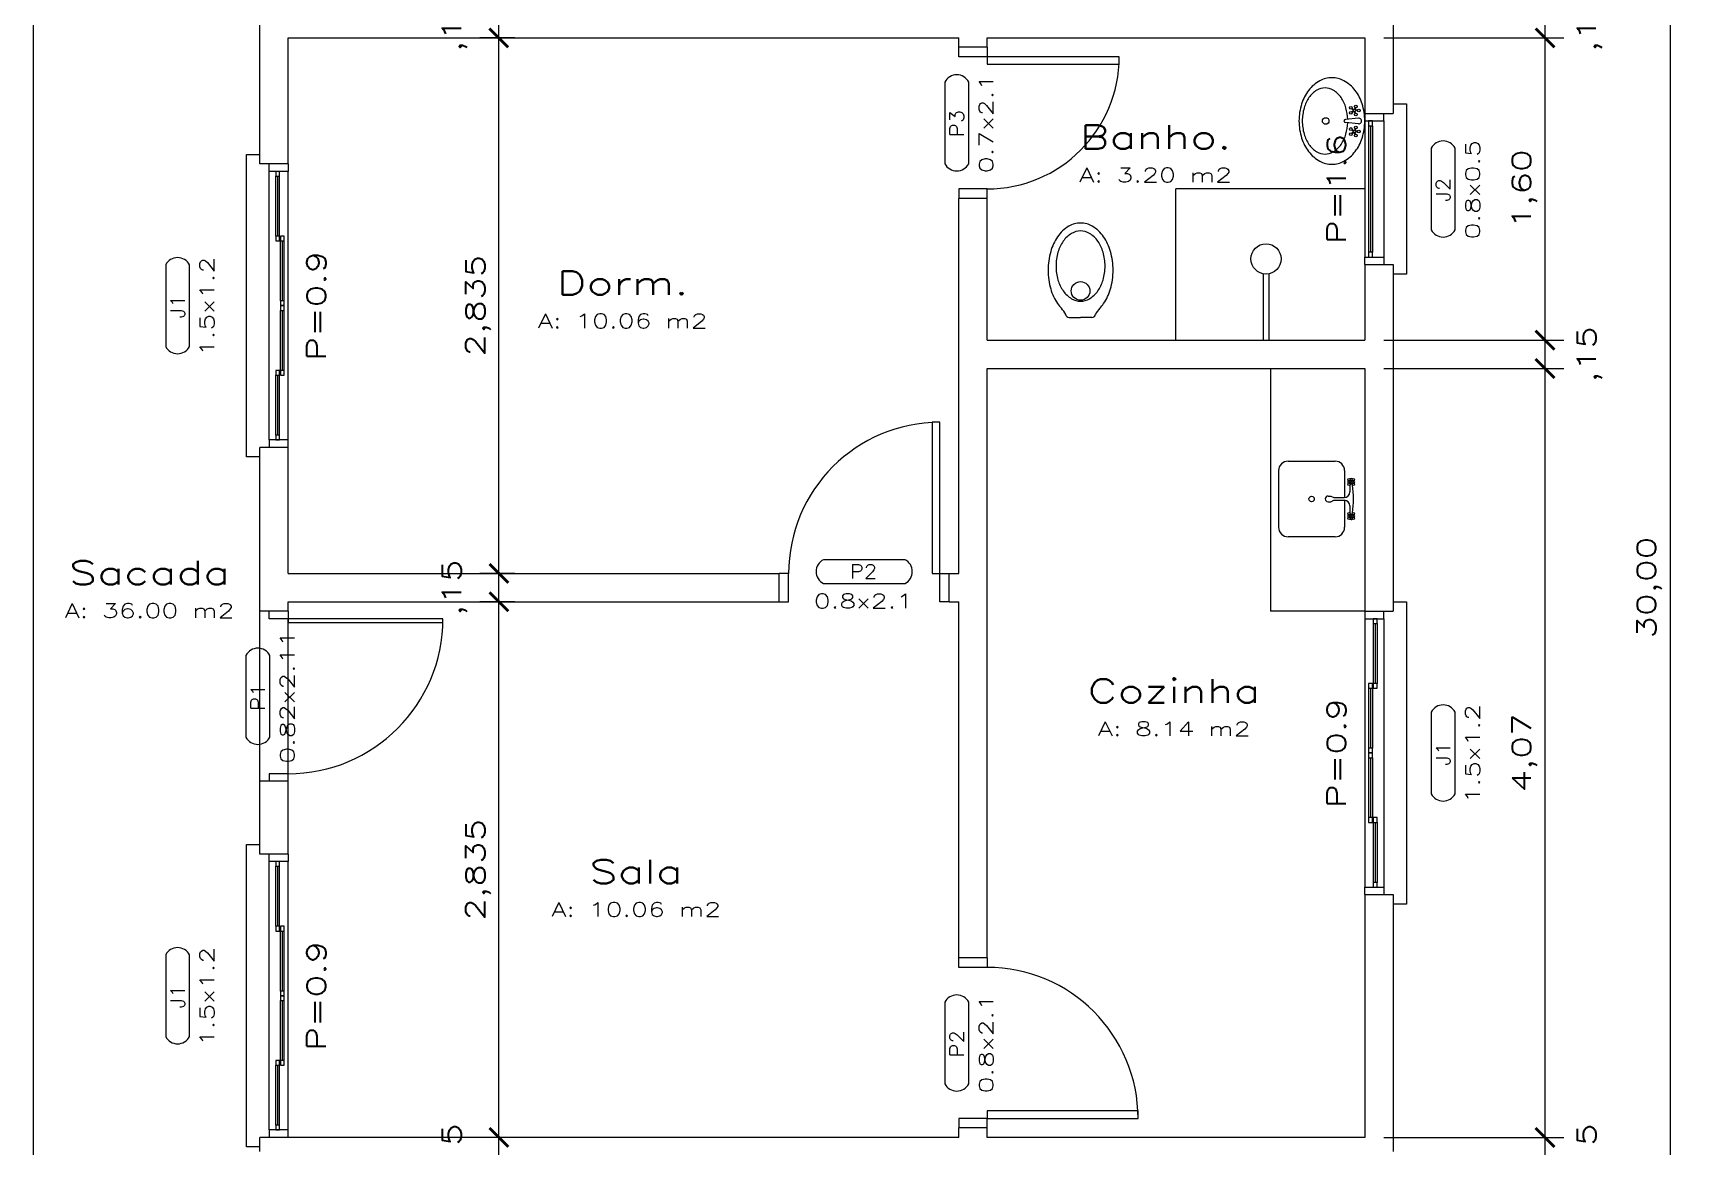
# Model space of a CAD drawing. Extents: x 241 to 398, y 106 to 179.
# Drawn here: x 258.36 to 267.13, y 157.18 to 163.07 of the extents above; entities that cross this region are included whole.
import ezdxf
from ezdxf.enums import TextEntityAlignment as Align

# ---------------------------------------------------------------- set-up
doc = ezdxf.new("R2010")
doc.units = 0
doc.layers.get('0').update_dxf_attribs({"linetype": 'CONTINUOUS'})
doc.layers.get('DEFPOINTS').update_dxf_attribs({"linetype": 'CONTINUOUS'})
for name, color, linetype in [('APARELHOS', 8, 'CONTINUOUS'), ('COTAS', 7, 'CONTINUOUS'), ('ESPECARQ', 7, 'CONTINUOUS'), ('ESQUADRIA', 3, 'CONTINUOUS'), ('LINVISTA', 8, 'CONTINUOUS'), ('MOBIL_I', 8, 'CONTINUOUS'), ('PAREDE', 5, 'CONTINUOUS'), ('UNIDADE', 4, 'CONTINUOUS'), ('VIDRO', 1, 'CONTINUOUS')]:
    doc.layers.add(name, color=color, linetype=linetype)
doc.styles.add('REGUA100', font='romans.shx', dxfattribs={"width": 1.4})
doc.styles.add('REGUA60', font='romans.shx', dxfattribs={"width": 1.4})
doc.styles.add('REGUA80', font='romans.shx', dxfattribs={"width": 1.4})
doc.styles.get("Standard").update_dxf_attribs({"font": 'ISOCP'})
doc.dimstyles.new('ISO-25', dxfattribs={"dimtxt": 2.5, "dimasz": 2.5, "dimexe": 1.25, "dimexo": 0.625, "dimtad": 1, "dimdec": 4, "dimdsep": 46, "dimlunit": 6, "dimtxsty": 'Standard', "dimcen": 2.5, "dimadec": 0, "dimazin": 0, "dimtfac": 1, "dimtdec": 4, "dimtmove": 0, "dimatfit": 3, "dimfxl": 0, "dimtolj": 1, "dimtzin": 0, "dimarcsym": 0})

# ---------------------------------------------------------------- blocks, each defined once
blk = doc.blocks.new('INDUNI1')
at = {"color": 0, "style": 'REGUA100', "width": 1.4, "flags": 8}
for tag, p in [('NOME1', (0, 0)), ('NOME2', (0, -4.29))]:
    blk.add_attdef(tag, text='', height=2.5, dxfattribs=at).set_placement(p, align=Align.CENTER)
at = {"layer": 'ESPECARQ', "style": 'REGUA60', "width": 1.4}
blk.add_attdef('AREA', text='', height=1.5, dxfattribs=at).set_placement((0, -7.81), align=Align.CENTER)
at = {"layer": 'ESPECARQ', "style": 'REGUA60', "width": 1.4, "flags": 8}
for tag, p in [('PISO', (0, -10.31)), ('REVPAR', (0, -12.81)), ('PEDIR', (0, -15.31))]:
    blk.add_attdef(tag, text='', height=1.5, dxfattribs=at).set_placement(p, align=Align.CENTER)
blk = doc.blocks.new('INDESQ2')
at = {"color": 0, "linetype": 'ByBlock'}
for p, q in [((4.32, 2.96), (-4.32, 2.96)), ((-4.32, 0.44), (4.32, 0.44))]:
    blk.add_line(p, q, dxfattribs=at)
at = {"color": 0}
for centre, start, end in [((-3.67, 1.7), 117.3654, 242.6346), ((3.67, 1.7), 297.3654, 62.6346)]:
    blk.add_arc(centre, 1.42, start, end, dxfattribs=at)
at = {"style": 'REGUA60', "width": 1.4, "flags": 9}
blk.add_attdef('LOCAL', text='', height=1.5, dxfattribs=at).set_placement((-0.08, -4.35), align=Align.CENTER)
at = {"layer": 'ESPECARQ', "color": 0, "style": 'REGUA60'}
for tag, width, p in [('COD', 1.1, (-0.08, 0.95)), ('DIM', 1.4, (-0.08, -2.17))]:
    blk.add_attdef(tag, text='', height=1.5, dxfattribs=dict(at, width=width)).set_placement(p, align=Align.CENTER)
blk = doc.blocks.new('CUBACOZ')
at = {"layer": 'APARELHOS'}
for p, q in [((-0.1045, 0.2035), (-0.0987, 0.2093)), ((-0.0987, 0.2093), (-0.1044, 0.215)), ((-0.0916, 0.2164), (-0.0978, 0.2225)), ((-0.0973, 0.1965), (-0.0916, 0.2022)), ((-0.0916, 0.2164), (-0.0858, 0.2221)), ((-0.0916, 0.2022), (-0.0857, 0.1963)), ((-0.0845, 0.2093), (-0.0788, 0.215)), ((-0.0845, 0.2093), (-0.0786, 0.2034)), ((-0.0749, 0.2018), (-0.0395, 0.2018)), ((0.0355, 0.2018), (0.0715, 0.2018)), ((0.0755, 0.2034), (0.0813, 0.2092)), ((0.0813, 0.2092), (0.0756, 0.2149)), ((0.0884, 0.2162), (0.0822, 0.2224)), ((0.0827, 0.1964), (0.0884, 0.2021)), ((0.0884, 0.2162), (0.0942, 0.222)), ((0.0884, 0.2021), (0.0943, 0.1962)), ((0.0955, 0.2092), (0.1011, 0.2149)), ((0.0955, 0.2092), (0.1014, 0.2033)), ((-0.2015, -0.1253), (-0.2015, 0.1241)), ((-0.1515, 0.1741), (-0.0096, 0.1741)), ((-0.017, 0.1015), (-0.0095, 0.1165)), ((-0.017, 0.0865), (-0.017, 0.1015)), ((-0.0095, 0.1165), (-0.0095, 0.1718)), ((0.0055, 0.1741), (0.1485, 0.1741)), ((0.0055, 0.1165), (0.0055, 0.1718)), ((0.013, 0.1015), (0.0055, 0.1165)), ((0.013, 0.0865), (0.013, 0.1015)), ((0.1985, 0.1241), (0.1985, -0.1253)), ((-0.1515, -0.1753), (0.1485, -0.1753))]:
    blk.add_line(p, q, dxfattribs=at)
for centre, radius in [((-0.1038, 0.2212), 0.0062), ((-0.1034, 0.1974), 0.0062), ((-0.0916, 0.2092), 0.00508), ((-0.0797, 0.2211), 0.0062), ((-0.0796, 0.1972), 0.0062), ((0.0761, 0.2211), 0.0062), ((0.0765, 0.1973), 0.0062), ((0.0884, 0.2091), 0.00508), ((0.1003, 0.221), 0.0062), ((0.1004, 0.1971), 0.0062), ((-0.0015, -0.0003), 0.0143)]:
    blk.add_circle(centre, radius, dxfattribs=at)
for centre, radius, start, end in [((-0.0869, 0.2096), 0.0229, 161.72558, 199.74671), ((-0.0921, 0.2124), 0.0153, 59.57179, 120.42821), ((-0.0916, 0.2065), 0.0156, 241.28233, 298.71767), ((-0.0018, -0.4129), 0.6339, 83.34453, 96.65547), ((-0.0395, 0.1718), 0.03, 0, 90), ((0.0355, 0.1718), 0.03, 90, 180), ((0.0879, 0.2123), 0.0153, 59.57179, 120.42821), ((0.0884, 0.2064), 0.0156, 241.28233, 298.71767), ((0.0878, 0.2091), 0.0188, 335.24621, 23.31831), ((-0.1515, 0.1241), 0.05, 90, 180), ((0.1485, 0.1241), 0.05, 0, 90), ((-0.002, 0.0865), 0.015, 180, 0), ((-0.1515, -0.1253), 0.05, 180, 270), ((0.1485, -0.1253), 0.05, 270, 0)]:
    blk.add_arc(centre, radius, start, end, dxfattribs=at)
blk = doc.blocks.new('LAVAT')
for p, q in [((-10.1, -2.8), (-8.9, -3.2)), ((-10, -2.4), (-8.7, -2.8)), ((-9.4, -4.9), (-8.6, -3.8)), ((-9.1, -5.2), (-8.3, -4.1)), ((-8.2, -1), (-8.2, -2.4)), ((-7.8, -1), (-7.8, -2.4)), ((-6.8, -5.2), (-7.6, -4.1)), ((-6.5, -4.9), (-7.3, -3.8)), ((-5.9, -2.4), (-7.2, -2.8)), ((-5.8, -2.8), (-7.1, -3.2)), ((-2.1, -0.2), (-1.2, -10.1)), ((2.1, -0.2), (1.2, -10.1)), ((5.8, -2.8), (7.1, -3.2)), ((5.9, -2.4), (7.2, -2.8)), ((6.5, -4.9), (7.3, -3.8)), ((6.8, -5.2), (7.6, -4.1)), ((7.8, -1), (7.8, -2.4)), ((8.2, -1), (8.2, -2.4)), ((9.1, -5.2), (8.3, -4.1)), ((9.4, -4.9), (8.6, -3.8)), ((10, -2.4), (8.7, -2.8)), ((10.1, -2.8), (8.9, -3.2))]:
    blk.add_line(p, q)
blk.add_lwpolyline([(0, 4.6, 0.076419), (-12.9, 2.6, 0.086454), (-23.1, -2.7, 0.105866), (-30.4, -11.2, 0.125365), (-32.7, -20.3, 0.125365), (-30.4, -29.5, 0.105866), (-23.1, -37.9, 0.086454), (-12.9, -43.2, 0.076419), (0, -45.2, 0.076419), (12.9, -43.2, 0.086454), (23.1, -37.9, 0.105866), (30.4, -29.5, 0.125365), (32.7, -20.3, 0.125365), (30.4, -11.2, 0.105866), (23.1, -2.7, 0.086454), (12.9, 2.6, 0.076419)], format="xyb", close=True)
for points in [[(-25, -25.5, 0.136248), (-23.3, -31.7, 0.106961), (-17.7, -37.7, 0.081463), (-9.9, -41.3, 0.069558), (0, -42.7, 0.069558), (9.9, -41.3, 0.081463), (17.7, -37.7, 0.106961), (23.3, -31.7, 0.136248), (25, -25.5, 0.136248), (23.3, -19.3, 0.106961), (17.7, -13.3, 0.081463), (9.9, -9.7, 0.060346), (1.3, -8.3, 0.069558)], [(-1.3, -8.3, 0.060346), (-9.9, -9.7, 0.081463), (-17.7, -13.3, 0.106961), (-23.3, -19.3, 0.136248), (-25, -25.5, 0.136248)]]:
    blk.add_lwpolyline(points, format="xyb")
for centre, radius in [((-8, 0), 1.05), ((8, 0), 1.05), ((-11, -2.2), 1.05), ((-9.9, -5.9), 1.05), ((-8, -3.2), 0.904), ((-6.1, -5.9), 1.05), ((-4.9, -2.2), 1.05), ((4.9, -2.2), 1.05), ((6.1, -5.9), 1.05), ((8, -3.2), 0.904), ((9.9, -5.9), 1.05), ((11, -2.2), 1.05), ((0, -25), 2.5)]:
    blk.add_circle(centre, radius)
for centre, radius, start, end in [((0, 0), 2.11, 354.4166, 185.8913), ((0, -10), 1.16, 185.4287, 354.7356)]:
    blk.add_arc(centre, radius, start, end)
blk = doc.blocks.new('VASO')
for p in [(-5.96, 0), (5.96, 0)]:
    blk.add_line(p, (0, 0))
for points in [[(0, 50, 0.136248), (-6.22, 48.27, 0.106961), (-12.17, 42.68, 0.081463), (-15.82, 34.92, 0.069558), (-17.21, 25, 0.069558), (-15.82, 15.08, 0.081463), (-12.17, 7.32, 0.040842), (-10.18, 4.88, 0.136248)], [(10.26, 4.96, 0.039379), (12.17, 7.32, 0.081463), (15.82, 15.08, 0.069558), (17.21, 25, 0.069558), (15.82, 34.92, 0.081463), (12.17, 42.68, 0.106961), (6.22, 48.27, 0.136248), (0, 50, 0.136248)]]:
    blk.add_lwpolyline(points, format="xyb")
blk.add_lwpolyline([(-0.01, 45.77, 0.134521), (-4.72, 44.48, 0.106852), (-9.2, 40.33, 0.08225), (-11.96, 34.56, 0.070585), (-13, 27.19, 0.070585), (-11.96, 19.82, 0.08225), (-9.2, 14.05, 0.106852), (-4.72, 9.9, 0.134521), (-0.01, 8.61, 0.134521), (4.69, 9.9, 0.106852), (9.17, 14.05, 0.08225), (11.93, 19.82, 0.070585), (12.97, 27.19, 0.070585), (11.93, 34.56, 0.08225), (9.17, 40.33, 0.106852), (4.69, 44.48, 0.134521)], format="xyb", close=True)
blk.add_circle((-0.01, 14.04), 4.93)
for centre, radius, start, end in [((-21.76, -5.8), 15.76, 27.89368, 42.68741), ((-5.96, 2), 2, 186.21105, 270), ((5.96, 2), 2, 270, 353.78895), ((21.76, -5.8), 15.76, 137.31259, 152.10632)]:
    blk.add_arc(centre, radius, start, end)
blk = doc.blocks.new('VASOSANIT2')
at = {"layer": 'APARELHOS', "ltscale": 10, "xscale": 0.01, "yscale": 0.01, "zscale": 0.01}
blk.add_blockref('VASO', (-0.0298, 0), dxfattribs=at)
blk = doc.blocks.new('CHUVA')
at = {"layer": 'APARELHOS'}
for p, q in [((-0.03, -0.35), (-0.03, 0)), ((0, -0.35), (0, 0))]:
    blk.add_line(p, q, dxfattribs=at)
blk.add_circle((-0.015, -0.43), 0.08, dxfattribs=at)
blk = doc.blocks.new('_ARCHTICK')
at = {"color": 0, "linetype": 'ByBlock', "const_width": 0.15}
blk.add_lwpolyline([(-0.5, -0.5), (0.5, 0.5)], dxfattribs=at)
blk = doc.blocks.new('*D126')
at = {"color": 1, "linetype": 'ByBlock', "transparency": 16777216}
for p, q in [((254.4529, 175.2378), (254.4529, 145.0378)), ((253.0871, 175.1378), (254.5529, 175.1378)), ((253.0871, 145.1378), (254.5529, 145.1378))]:
    blk.add_line(p, q, dxfattribs=at)
at = {"layer": 'DEFPOINTS', "color": 0, "linetype": 'ByBlock', "transparency": 16777216}
for p in [(252.9871, 175.1378, -3.35), (252.9871, 145.1378, -3.35), (254.4529, 145.1378)]:
    blk.add_point(p, dxfattribs=at)
at = {"color": 1, "linetype": 'ByBlock', "transparency": 16777216, "xscale": 0.1, "yscale": 0.1, "zscale": 0.1}
for p, rotation in [((254.4529, 175.1378), 90), ((254.4529, 145.1378), 270)]:
    blk.add_blockref('_ARCHTICK', p, dxfattribs=dict(at, rotation=rotation))
at = {"color": 7, "linetype": 'ByBlock', "transparency": 16777216, "insert": (254.3434, 160.1378), "char_height": 0.1, "attachment_point": 5, "rotation": 90, "style": 'REGUA60'}
blk.add_mtext('\\A1;30,00', dxfattribs=at)
blk = doc.blocks.new('*D137')
at = {"color": 1, "linetype": 'ByBlock', "transparency": 16777216}
for p, q in [((248.2526, 160.1128), (248.2526, 163.1478)), ((248.3371, 163.0478), (248.1526, 163.0478)), ((248.3371, 160.2128), (248.1526, 160.2128))]:
    blk.add_line(p, q, dxfattribs=at)
at = {"layer": 'DEFPOINTS', "color": 0, "linetype": 'ByBlock', "transparency": 16777216}
for p in [(248.2526, 163.0478), (248.4371, 163.0478, -3.35), (248.4371, 160.2128, -3.35)]:
    blk.add_point(p, dxfattribs=at)
at = {"color": 1, "linetype": 'ByBlock', "transparency": 16777216, "xscale": 0.1, "yscale": 0.1, "zscale": 0.1}
for p, rotation in [((248.2526, 163.0478), 90), ((248.2526, 160.2128), 270)]:
    blk.add_blockref('_ARCHTICK', p, dxfattribs=dict(at, rotation=rotation))
at = {"color": 7, "linetype": 'ByBlock', "transparency": 16777216, "insert": (248.1431, 161.6303), "char_height": 0.1, "attachment_point": 5, "rotation": 90, "style": 'REGUA60'}
blk.add_mtext('\\A1;2,835', dxfattribs=at)
blk = doc.blocks.new('*D135')
at = {"color": 1, "linetype": 'ByBlock', "transparency": 16777216}
for p, q in [((248.2526, 157.1278), (248.2526, 160.1628)), ((248.3371, 160.0628), (248.1526, 160.0628)), ((248.3371, 157.2278), (248.1526, 157.2278))]:
    blk.add_line(p, q, dxfattribs=at)
at = {"layer": 'DEFPOINTS', "color": 0, "linetype": 'ByBlock', "transparency": 16777216}
for p in [(248.2526, 160.0628), (248.4371, 160.0628, -3.35), (248.4371, 157.2278, -3.35)]:
    blk.add_point(p, dxfattribs=at)
at = {"color": 1, "linetype": 'ByBlock', "transparency": 16777216, "xscale": 0.1, "yscale": 0.1, "zscale": 0.1}
for p, rotation in [((248.2526, 160.0628), 90), ((248.2526, 157.2278), 270)]:
    blk.add_blockref('_ARCHTICK', p, dxfattribs=dict(at, rotation=rotation))
at = {"color": 7, "linetype": 'ByBlock', "transparency": 16777216, "insert": (248.1431, 158.6453), "char_height": 0.1, "attachment_point": 5, "rotation": 90, "style": 'REGUA60'}
blk.add_mtext('\\A1;2,835', dxfattribs=at)
blk = doc.blocks.new('*D138')
at = {"color": 1, "linetype": 'ByBlock', "transparency": 16777216}
for p, q in [((248.3371, 163.1978), (248.1526, 163.1978)), ((248.2526, 162.9478), (248.2526, 163.1978))]:
    blk.add_line(p, q, dxfattribs=at)
at = {"layer": 'DEFPOINTS', "color": 0, "linetype": 'ByBlock', "transparency": 16777216}
for p in [(248.2526, 163.1978), (248.4371, 163.1978, -3.35), (248.4371, 163.0478, -3.35)]:
    blk.add_point(p, dxfattribs=at)
at = {"color": 1, "linetype": 'ByBlock', "transparency": 16777216, "xscale": 0.1, "yscale": 0.1, "zscale": 0.1}
for p, rotation in [((248.2526, 163.1978), 90), ((248.2526, 163.0478), 270)]:
    blk.add_blockref('_ARCHTICK', p, dxfattribs=dict(at, rotation=rotation))
at = {"color": 7, "linetype": 'ByBlock', "transparency": 16777216, "insert": (248.0181, 163.1228), "char_height": 0.1, "attachment_point": 5, "rotation": 90, "style": 'REGUA60'}
blk.add_mtext('\\A1;,15', dxfattribs=at)
blk = doc.blocks.new('*D136')
at = {"color": 1, "linetype": 'ByBlock', "transparency": 16777216}
for p, q in [((248.3371, 160.2128), (248.1526, 160.2128)), ((248.2526, 159.9628), (248.2526, 160.2128))]:
    blk.add_line(p, q, dxfattribs=at)
at = {"layer": 'DEFPOINTS', "color": 0, "linetype": 'ByBlock', "transparency": 16777216}
for p in [(248.2526, 160.2128), (248.4371, 160.2128, -3.35), (248.4371, 160.0628, -3.35)]:
    blk.add_point(p, dxfattribs=at)
at = {"color": 1, "linetype": 'ByBlock', "transparency": 16777216, "xscale": 0.1, "yscale": 0.1, "zscale": 0.1}
for p, rotation in [((248.2526, 160.2128), 90), ((248.2526, 160.0628), 270)]:
    blk.add_blockref('_ARCHTICK', p, dxfattribs=dict(at, rotation=rotation))
at = {"color": 7, "linetype": 'ByBlock', "transparency": 16777216, "insert": (248.0181, 160.1378), "char_height": 0.1, "attachment_point": 5, "rotation": 90, "style": 'REGUA60'}
blk.add_mtext('\\A1;,15', dxfattribs=at)
blk = doc.blocks.new('*D134')
at = {"color": 1, "linetype": 'ByBlock', "transparency": 16777216}
for p, q in [((248.3371, 157.2278), (248.1526, 157.2278)), ((248.2526, 156.9778), (248.2526, 157.2278))]:
    blk.add_line(p, q, dxfattribs=at)
at = {"layer": 'DEFPOINTS', "color": 0, "linetype": 'ByBlock', "transparency": 16777216}
for p in [(248.2526, 157.2278), (248.4371, 157.2278, -3.35), (248.4371, 157.0778, -3.35)]:
    blk.add_point(p, dxfattribs=at)
at = {"color": 1, "linetype": 'ByBlock', "transparency": 16777216, "xscale": 0.1, "yscale": 0.1, "zscale": 0.1}
for p, rotation in [((248.2526, 157.2278), 90), ((248.2526, 157.0778), 270)]:
    blk.add_blockref('_ARCHTICK', p, dxfattribs=dict(at, rotation=rotation))
at = {"color": 7, "linetype": 'ByBlock', "transparency": 16777216, "insert": (248.0181, 157.1528), "char_height": 0.1, "attachment_point": 5, "rotation": 90, "style": 'REGUA60'}
blk.add_mtext('\\A1;,15', dxfattribs=at)
blk = doc.blocks.new('*D117')
at = {"color": 1, "linetype": 'ByBlock', "transparency": 16777216}
for p, q in [((252.9371, 163.1978), (253.8915, 163.1978)), ((253.7915, 162.9478), (253.7915, 163.1978))]:
    blk.add_line(p, q, dxfattribs=at)
at = {"layer": 'DEFPOINTS', "color": 0, "linetype": 'ByBlock', "transparency": 16777216}
for p in [(252.8371, 163.1978, -3.35), (253.7915, 163.1978), (252.8371, 163.0478, -3.35)]:
    blk.add_point(p, dxfattribs=at)
at = {"color": 1, "linetype": 'ByBlock', "transparency": 16777216, "xscale": 0.1, "yscale": 0.1, "zscale": 0.1}
for p, rotation in [((253.7915, 163.1978), 90), ((253.7915, 163.0478), 270)]:
    blk.add_blockref('_ARCHTICK', p, dxfattribs=dict(at, rotation=rotation))
at = {"color": 7, "linetype": 'ByBlock', "transparency": 16777216, "insert": (254.026, 163.1228), "char_height": 0.1, "attachment_point": 5, "rotation": 90, "style": 'REGUA60'}
blk.add_mtext('\\A1;,15', dxfattribs=at)
blk = doc.blocks.new('*D116')
at = {"color": 1, "linetype": 'ByBlock', "transparency": 16777216}
for p, q in [((253.7915, 161.3478), (253.7915, 163.1478)), ((252.9371, 163.0478), (253.8915, 163.0478))]:
    blk.add_line(p, q, dxfattribs=at)
at = {"layer": 'DEFPOINTS', "color": 0, "linetype": 'ByBlock', "transparency": 16777216}
for p in [(252.8371, 163.0478, -3.35), (253.7915, 163.0478), (252.8371, 161.4478, -3.35)]:
    blk.add_point(p, dxfattribs=at)
at = {"color": 1, "linetype": 'ByBlock', "transparency": 16777216, "xscale": 0.1, "yscale": 0.1, "zscale": 0.1}
for p, rotation in [((253.7915, 163.0478), 90), ((253.7915, 161.4478), 270)]:
    blk.add_blockref('_ARCHTICK', p, dxfattribs=dict(at, rotation=rotation))
at = {"color": 7, "linetype": 'ByBlock', "transparency": 16777216, "insert": (253.682, 162.2478), "char_height": 0.1, "attachment_point": 5, "rotation": 90, "style": 'REGUA60'}
blk.add_mtext('\\A1;1,60', dxfattribs=at)
blk = doc.blocks.new('*D115')
at = {"color": 1, "linetype": 'ByBlock', "transparency": 16777216}
for p, q in [((252.9371, 161.4478), (253.8915, 161.4478)), ((253.7915, 161.1978), (253.7915, 161.4478))]:
    blk.add_line(p, q, dxfattribs=at)
at = {"layer": 'DEFPOINTS', "color": 0, "linetype": 'ByBlock', "transparency": 16777216}
for p in [(252.8371, 161.4478, -3.35), (253.7915, 161.4478), (252.8371, 161.2978, -3.35)]:
    blk.add_point(p, dxfattribs=at)
at = {"color": 1, "linetype": 'ByBlock', "transparency": 16777216, "xscale": 0.1, "yscale": 0.1, "zscale": 0.1}
for p, rotation in [((253.7915, 161.4478), 90), ((253.7915, 161.2978), 270)]:
    blk.add_blockref('_ARCHTICK', p, dxfattribs=dict(at, rotation=rotation))
at = {"color": 7, "linetype": 'ByBlock', "transparency": 16777216, "insert": (254.026, 161.3728), "char_height": 0.1, "attachment_point": 5, "rotation": 90, "style": 'REGUA60'}
blk.add_mtext('\\A1;,15', dxfattribs=at)
blk = doc.blocks.new('*D114')
at = {"color": 1, "linetype": 'ByBlock', "transparency": 16777216}
for p, q in [((253.7915, 157.1278), (253.7915, 161.3978)), ((252.9371, 161.2978), (253.8915, 161.2978))]:
    blk.add_line(p, q, dxfattribs=at)
at = {"layer": 'DEFPOINTS', "color": 0, "linetype": 'ByBlock', "transparency": 16777216}
for p in [(252.8371, 161.2978, -3.35), (253.7915, 161.2978), (252.8371, 157.2278, -3.35)]:
    blk.add_point(p, dxfattribs=at)
at = {"color": 1, "linetype": 'ByBlock', "transparency": 16777216, "xscale": 0.1, "yscale": 0.1, "zscale": 0.1}
for p, rotation in [((253.7915, 161.2978), 90), ((253.7915, 157.2278), 270)]:
    blk.add_blockref('_ARCHTICK', p, dxfattribs=dict(at, rotation=rotation))
at = {"color": 7, "linetype": 'ByBlock', "transparency": 16777216, "insert": (253.682, 159.2628), "char_height": 0.1, "attachment_point": 5, "rotation": 90, "style": 'REGUA60'}
blk.add_mtext('\\A1;4,07', dxfattribs=at)
blk = doc.blocks.new('*D113')
at = {"color": 1, "linetype": 'ByBlock', "transparency": 16777216}
for p, q in [((252.9371, 157.2278), (253.8915, 157.2278)), ((253.7915, 156.9778), (253.7915, 157.2278))]:
    blk.add_line(p, q, dxfattribs=at)
at = {"layer": 'DEFPOINTS', "color": 0, "linetype": 'ByBlock', "transparency": 16777216}
for p in [(252.8371, 157.2278, -3.35), (253.7915, 157.2278), (252.8371, 157.0778, -3.35)]:
    blk.add_point(p, dxfattribs=at)
at = {"color": 1, "linetype": 'ByBlock', "transparency": 16777216, "xscale": 0.1, "yscale": 0.1, "zscale": 0.1}
for p, rotation in [((253.7915, 157.2278), 90), ((253.7915, 157.0778), 270)]:
    blk.add_blockref('_ARCHTICK', p, dxfattribs=dict(at, rotation=rotation))
at = {"color": 7, "linetype": 'ByBlock', "transparency": 16777216, "insert": (254.026, 157.1528), "char_height": 0.1, "attachment_point": 5, "rotation": 90, "style": 'REGUA60'}
blk.add_mtext('\\A1;,15', dxfattribs=at)

msp = doc.modelspace()

# ---------------------------------------------------------------- linework, layer by layer
at = {"layer": 'APARELHOS'}
for p, q in [((264.4129, 161.4478, -3.35), (264.4129, 162.2478, -3.35)), ((265.4129, 162.2478, -3.35), (264.4129, 162.2478, -3.35)), ((264.9129, 161.2978, -3.35), (264.9129, 160.0128, -3.35)), ((265.4129, 160.0128, -3.35), (264.9129, 160.0128, -3.35))]:
    msp.add_line(p, q, dxfattribs=at)
at = {"layer": 'ESQUADRIA', "color": 1}
for p, q in [((265.4129, 162.6078, -3.35), (265.4129, 161.8878, -3.35)), ((265.5129, 162.6078, -3.35), (265.5129, 161.8878, -3.35)), ((265.4329, 162.5828, -3.35), (265.4329, 161.9128, -3.35)), ((265.4529, 162.5828, -3.35), (265.4529, 161.9128, -3.35)), ((259.6129, 160.9203, -3.35), (259.6129, 162.3403, -3.35)), ((259.6479, 161.9978, -3.35), (259.6479, 162.3153, -3.35)), ((259.6679, 161.9978, -3.35), (259.6679, 162.3153, -3.35)), ((259.7129, 160.9203, -3.35), (259.7129, 162.3403, -3.35)), ((259.6729, 161.6553, -3.35), (259.6729, 161.9728, -3.35)), ((259.6929, 161.6553, -3.35), (259.6929, 161.9728, -3.35)), ((259.6729, 161.2878, -3.35), (259.6729, 161.6053, -3.35)), ((259.6929, 161.2878, -3.35), (259.6929, 161.6053, -3.35)), ((259.6479, 160.9453, -3.35), (259.6479, 161.2628, -3.35)), ((259.6679, 160.9453, -3.35), (259.6679, 161.2628, -3.35)), ((259.7129, 159.1528, -3.35), (259.7129, 159.9728, -3.35)), ((265.4129, 159.9728, -3.35), (265.4129, 158.5528, -3.35)), ((265.4579, 159.9478, -3.35), (265.4579, 159.6303, -3.35)), ((265.4779, 159.9478, -3.35), (265.4779, 159.6303, -3.35)), ((265.5129, 159.9728, -3.35), (265.5129, 158.5528, -3.35)), ((265.4329, 159.6053, -3.35), (265.4329, 159.2878, -3.35)), ((265.4529, 159.6053, -3.35), (265.4529, 159.2878, -3.35)), ((265.4329, 159.2378, -3.35), (265.4329, 158.9203, -3.35)), ((265.4529, 159.2378, -3.35), (265.4529, 158.9203, -3.35)), ((265.4579, 158.8953, -3.35), (265.4579, 158.5778, -3.35)), ((265.4779, 158.8953, -3.35), (265.4779, 158.5778, -3.35)), ((259.6129, 157.2678, -3.35), (259.6129, 158.6878, -3.35)), ((259.6479, 158.3453, -3.35), (259.6479, 158.6628, -3.35)), ((259.6679, 158.3453, -3.35), (259.6679, 158.6628, -3.35)), ((259.7129, 157.2678, -3.35), (259.7129, 158.6878, -3.35)), ((259.6729, 158.0028, -3.35), (259.6729, 158.3203, -3.35)), ((259.6929, 158.0028, -3.35), (259.6929, 158.3203, -3.35)), ((259.6729, 157.6353, -3.35), (259.6729, 157.9528, -3.35)), ((259.6929, 157.6353, -3.35), (259.6929, 157.9528, -3.35)), ((259.6479, 157.2928, -3.35), (259.6479, 157.6103, -3.35)), ((259.6679, 157.2928, -3.35), (259.6679, 157.6103, -3.35))]:
    msp.add_line(p, q, dxfattribs=at)
at = {"layer": 'ESQUADRIA', "elevation": -3.35}
for points in [[(263.4129, 162.9978), (263.4129, 162.9478), (263.2629, 162.9478), (263.2629, 162.9978)], [(265.5629, 162.6978), (265.6329, 162.6978), (265.6329, 161.7978), (265.5629, 161.7978)], [(265.4129, 162.6478), (265.4129, 162.6078), (265.5129, 162.6078), (265.5129, 162.6478)], [(259.5629, 160.8303), (259.4929, 160.8303), (259.4929, 162.4303), (259.5629, 162.4303)], [(259.7129, 162.3803), (259.7129, 162.3403), (259.6129, 162.3403), (259.6129, 162.3803)], [(263.4129, 162.1978), (263.4129, 162.2478), (263.2629, 162.2478), (263.2629, 162.1978)], [(265.4129, 161.8478), (265.4129, 161.8878), (265.5129, 161.8878), (265.5129, 161.8478)], [(259.7129, 160.8803), (259.7129, 160.9203), (259.6129, 160.9203), (259.6129, 160.8803)], [(262.3129, 160.0628), (262.3629, 160.0628), (262.3629, 160.2128), (262.3129, 160.2128)], [(263.2129, 160.0628), (263.1629, 160.0628), (263.1629, 160.2128), (263.2129, 160.2128)], [(259.5629, 159.1128), (259.5629, 159.1128), (259.5629, 160.0128), (259.5629, 160.0128)], [(259.7129, 160.0128), (259.7129, 159.9728), (259.6129, 159.9728), (259.6129, 160.0128)], [(265.4129, 160.0128), (265.4129, 159.9728), (265.5129, 159.9728), (265.5129, 160.0128)], [(265.5629, 160.0628), (265.6329, 160.0628), (265.6329, 158.4628), (265.5629, 158.4628)], [(259.7129, 159.1128), (259.7129, 159.1528), (259.6129, 159.1528), (259.6129, 159.1128)], [(259.5629, 157.1778), (259.4929, 157.1778), (259.4929, 158.7778), (259.5629, 158.7778)], [(259.7129, 158.7278), (259.7129, 158.6878), (259.6129, 158.6878), (259.6129, 158.7278)], [(265.4129, 158.5128), (265.4129, 158.5528), (265.5129, 158.5528), (265.5129, 158.5128)], [(263.4129, 158.1778), (263.4129, 158.1278), (263.2629, 158.1278), (263.2629, 158.1778)], [(259.7129, 157.2278), (259.7129, 157.2678), (259.6129, 157.2678), (259.6129, 157.2278)], [(263.4129, 157.2778), (263.4129, 157.3278), (263.2629, 157.3278), (263.2629, 157.2778)]]:
    msp.add_lwpolyline(points, dxfattribs=at)
for points in [[(264.1129, 162.9478), (263.4129, 162.9478), (263.4129, 162.9078), (264.1129, 162.9078)], [(265.4329, 162.6078), (265.4329, 162.5828), (265.4529, 162.5828), (265.4529, 162.6078)], [(259.6479, 162.3403), (259.6479, 162.3153), (259.6679, 162.3153), (259.6679, 162.3403)], [(259.6679, 161.9728), (259.6679, 161.9978), (259.6479, 161.9978), (259.6479, 161.9728)], [(259.6729, 161.9978), (259.6729, 161.9728), (259.6929, 161.9728), (259.6929, 161.9978)], [(265.4529, 161.8878), (265.4529, 161.9128), (265.4329, 161.9128), (265.4329, 161.8878)], [(259.6929, 161.6303), (259.6929, 161.6553), (259.6729, 161.6553), (259.6729, 161.6303)], [(259.6729, 161.6303), (259.6729, 161.6053), (259.6929, 161.6053), (259.6929, 161.6303)], [(259.6479, 161.2878), (259.6479, 161.2628), (259.6679, 161.2628), (259.6679, 161.2878)], [(259.6929, 161.2628), (259.6929, 161.2878), (259.6729, 161.2878), (259.6729, 161.2628)], [(259.6679, 160.9203), (259.6679, 160.9453), (259.6479, 160.9453), (259.6479, 160.9203)], [(263.1229, 161.0128), (263.1229, 160.2128), (263.1629, 160.2128), (263.1629, 161.0128)], [(260.5329, 159.9728), (259.7129, 159.9728), (259.7129, 159.9528), (260.5329, 159.9528)], [(265.4579, 159.9728), (265.4579, 159.9478), (265.4779, 159.9478), (265.4779, 159.9728)], [(265.4329, 159.6303), (265.4329, 159.6053), (265.4529, 159.6053), (265.4529, 159.6303)], [(265.4779, 159.6053), (265.4779, 159.6303), (265.4579, 159.6303), (265.4579, 159.6053)], [(265.4529, 159.2628), (265.4529, 159.2878), (265.4329, 159.2878), (265.4329, 159.2628)], [(265.4329, 159.2628), (265.4329, 159.2378), (265.4529, 159.2378), (265.4529, 159.2628)], [(265.4529, 158.8953), (265.4529, 158.9203), (265.4329, 158.9203), (265.4329, 158.8953)], [(265.4579, 158.9203), (265.4579, 158.8953), (265.4779, 158.8953), (265.4779, 158.9203)], [(259.6479, 158.6878), (259.6479, 158.6628), (259.6679, 158.6628), (259.6679, 158.6878)], [(265.4779, 158.5528), (265.4779, 158.5778), (265.4579, 158.5778), (265.4579, 158.5528)], [(259.6679, 158.3203), (259.6679, 158.3453), (259.6479, 158.3453), (259.6479, 158.3203)], [(259.6729, 158.3453), (259.6729, 158.3203), (259.6929, 158.3203), (259.6929, 158.3453)], [(259.6929, 157.9778), (259.6929, 158.0028), (259.6729, 158.0028), (259.6729, 157.9778)], [(259.6729, 157.9778), (259.6729, 157.9528), (259.6929, 157.9528), (259.6929, 157.9778)], [(259.6479, 157.6353), (259.6479, 157.6103), (259.6679, 157.6103), (259.6679, 157.6353)], [(259.6929, 157.6103), (259.6929, 157.6353), (259.6729, 157.6353), (259.6729, 157.6103)], [(263.4129, 157.3278), (264.2129, 157.3278), (264.2129, 157.3678), (263.4129, 157.3678)], [(259.6679, 157.2678), (259.6679, 157.2928), (259.6479, 157.2928), (259.6479, 157.2678)]]:
    msp.add_lwpolyline(points, close=True, dxfattribs=at)
at = {"layer": 'LINVISTA'}
msp.add_line((258.3629, 175.1378, -3.35), (258.3629, 145.1378, -3.35), dxfattribs=at)
at = {"layer": 'MOBIL_I'}
for centre, radius, start, end in [((263.4129, 162.9478, -3.35), 0.7, 270, 0), ((263.1629, 160.2128, -3.35), 0.8, 90, 180), ((259.7129, 159.9728, -3.35), 0.82, 270, 0), ((263.4129, 157.3278, -3.35), 0.8, 0, 90)]:
    msp.add_arc(centre, radius, start, end, dxfattribs=at)
at = {"layer": 'PAREDE'}
for p, q in [((259.5629, 162.3803, -3.35), (259.5629, 163.1228, -3.35)), ((259.7129, 162.3803, -3.35), (259.7129, 163.0478, -3.35)), ((259.7129, 163.0478, -3.35), (263.2629, 163.0478, -3.35)), ((263.2629, 162.9978, -3.35), (263.2629, 163.0478, -3.35)), ((263.4129, 162.9978, -3.35), (263.4129, 163.0478, -3.35)), ((263.4129, 163.0478, -3.35), (265.4129, 163.0478, -3.35)), ((265.4129, 163.0478, -3.35), (265.4129, 162.6478, -3.35)), ((265.5629, 163.1228, -3.35), (265.5629, 162.6478, -3.35)), ((263.4129, 162.9978, -3.35), (263.2629, 162.9978, -3.35)), ((265.4129, 162.6478, -3.35), (265.5629, 162.6478, -3.35)), ((259.7129, 162.3803, -3.35), (259.5629, 162.3803, -3.35)), ((263.4129, 162.1978, -3.35), (263.2629, 162.1978, -3.35)), ((263.2629, 161.3728, -3.35), (263.2629, 162.1978, -3.35)), ((263.4129, 161.4478, -3.35), (263.4129, 162.1978, -3.35)), ((265.4129, 161.8478, -3.35), (265.4129, 161.4478, -3.35)), ((265.4129, 161.8478, -3.35), (265.5629, 161.8478, -3.35)), ((265.5629, 161.8478, -3.35), (265.5629, 161.3728, -3.35)), ((263.4129, 161.4478, -3.35), (265.4129, 161.4478, -3.35)), ((263.2629, 160.2128, -3.35), (263.2629, 161.3728, -3.35)), ((263.4129, 160.1378, -3.35), (263.4129, 161.2978, -3.35)), ((263.4129, 161.2978, -3.35), (265.4129, 161.2978, -3.35)), ((265.4129, 161.2978, -3.35), (265.4129, 160.0128, -3.35)), ((265.5629, 161.3728, -3.35), (265.5629, 160.0128, -3.35)), ((259.7129, 160.8803, -3.35), (259.5629, 160.8803, -3.35)), ((259.5629, 160.1378, -3.35), (259.5629, 160.8803, -3.35)), ((259.7129, 160.2128, -3.35), (259.7129, 160.8803, -3.35)), ((259.7129, 160.2128, -3.35), (262.3129, 160.2128, -3.35)), ((262.3129, 160.0628, -3.35), (262.3129, 160.2128, -3.35)), ((263.2129, 160.2128, -3.35), (263.2629, 160.2128, -3.35)), ((263.2129, 160.0628, -3.35), (263.2129, 160.2128, -3.35)), ((259.5629, 160.0128, -3.35), (259.5629, 160.1378, -3.35)), ((263.4129, 158.1778, -3.35), (263.4129, 160.1378, -3.35)), ((259.7129, 160.0128, -3.35), (259.5629, 160.0128, -3.35)), ((259.7129, 160.0628, -3.35), (262.3129, 160.0628, -3.35)), ((259.7129, 160.0128, -3.35), (259.7129, 160.0628, -3.35)), ((263.2129, 160.0628, -3.35), (263.2629, 160.0628, -3.35)), ((263.2629, 158.1778, -3.35), (263.2629, 160.0628, -3.35)), ((265.4129, 160.0128, -3.35), (265.5629, 160.0128, -3.35)), ((259.7129, 159.1128, -3.35), (259.5629, 159.1128, -3.35)), ((259.5629, 158.7278, -3.35), (259.5629, 159.1128, -3.35)), ((259.7129, 158.7278, -3.35), (259.7129, 159.1128, -3.35)), ((259.7129, 158.7278, -3.35), (259.5629, 158.7278, -3.35)), ((265.4129, 158.5128, -3.35), (265.4129, 157.2278, -3.35)), ((265.4129, 158.5128, -3.35), (265.5629, 158.5128, -3.35)), ((265.5629, 158.5128, -3.35), (265.5629, 157.1528, -3.35)), ((263.4129, 158.1778, -3.35), (263.2629, 158.1778, -3.35)), ((263.4129, 157.2778, -3.35), (263.2629, 157.2778, -3.35)), ((263.2629, 157.2278, -3.35), (263.2629, 157.2778, -3.35)), ((263.4129, 157.2278, -3.35), (263.4129, 157.2778, -3.35)), ((259.7129, 157.2278, -3.35), (259.5629, 157.2278, -3.35)), ((259.5629, 157.1528, -3.35), (259.5629, 157.2278, -3.35)), ((259.7129, 157.2278, -3.35), (259.7129, 157.2278, -3.35)), ((263.2629, 157.2278, -3.35), (259.7129, 157.2278, -3.35)), ((265.4129, 157.2278, -3.35), (263.4129, 157.2278, -3.35))]:
    msp.add_line(p, q, dxfattribs=at)
at = {"layer": 'VIDRO'}
for p, q in [((265.4429, 162.5828, -3.35), (265.4429, 161.9128, -3.35)), ((259.6579, 161.9978, -3.35), (259.6579, 162.3153, -3.35)), ((259.6829, 161.6553, -3.35), (259.6829, 161.9728, -3.35)), ((259.6829, 161.2878, -3.35), (259.6829, 161.6053, -3.35)), ((259.6579, 160.9453, -3.35), (259.6579, 161.2628, -3.35)), ((265.4679, 159.9478, -3.35), (265.4679, 159.6303, -3.35)), ((265.4429, 159.6053, -3.35), (265.4429, 159.2878, -3.35)), ((265.4429, 159.2378, -3.35), (265.4429, 158.9203, -3.35)), ((265.4679, 158.8953, -3.35), (265.4679, 158.5778, -3.35)), ((259.6579, 158.3453, -3.35), (259.6579, 158.6628, -3.35)), ((259.6829, 158.0028, -3.35), (259.6829, 158.3203, -3.35)), ((259.6829, 157.6353, -3.35), (259.6829, 157.9528, -3.35)), ((259.6579, 157.2928, -3.35), (259.6579, 157.6103, -3.35))]:
    msp.add_line(p, q, dxfattribs=at)

# ---------------------------------------------------------------- block references
at = {"layer": 'APARELHOS', "xscale": 0.006999999999999999, "yscale": 0.006999999999999999, "zscale": 0.006999999999999999, "rotation": 270}
msp.add_blockref('LAVAT', (265.3809, 162.6078, -3.35), dxfattribs=at)
at = {"layer": 'APARELHOS'}
msp.add_blockref('VASOSANIT2', (263.9381, 161.5678, -3.35), dxfattribs=at)
for name, p, rotation in [('CHUVA', (264.8751, 161.4478, -3.35), 180), ('CUBACOZ', (265.1318, 160.6055), 270)]:
    msp.add_blockref(name, p, dxfattribs=dict(at, rotation=rotation))
at = {"layer": 'ESPECARQ', "xscale": 0.05, "yscale": 0.05, "zscale": 0.05, "rotation": 90}
for p, values in [((263.3379, 162.5978, -3.35), {'COD': 'P3', 'DIM': '0.7x2.1'}), ((265.9129, 162.2478, -3.35), {'COD': 'J2', 'DIM': '0.8x0.5'}), ((259.2129, 161.6303, -3.35), {'COD': 'J1', 'DIM': '1.5x1.2'}), ((259.6379, 159.5628, -3.35), {'COD': 'P1', 'DIM': '0.82x2.11'}), ((265.9129, 159.2628, -3.35), {'COD': 'J1', 'DIM': '1.5x1.2'}), ((259.2129, 157.9778, -3.35), {'COD': 'J1', 'DIM': '1.5x1.2'}), ((263.3379, 157.7278, -3.35), {'COD': 'P2', 'DIM': '0.8x2.1'})]:
    msp.add_blockref('INDESQ2', p, dxfattribs=at).add_auto_attribs(values)
at = {"layer": 'ESPECARQ', "xscale": 0.05, "yscale": 0.05, "zscale": 0.05}
msp.add_blockref('INDESQ2', (262.7629, 160.1378, -3.35), dxfattribs=at).add_auto_attribs({'COD': 'P2', 'DIM': '0.8x2.1'})
at = {"layer": 'UNIDADE', "xscale": 0.05, "yscale": 0.05, "zscale": 0.05}
for p, values in [((264.3053, 162.6745, -3.35), {'NOME2': 'Banho.', 'AREA': 'A: 3.20 m2'}), ((261.4843, 161.9025, -3.35), {'NOME2': 'Dorm.', 'AREA': 'A: 10.06 m2'}), ((258.9792, 160.3689, -3.35), {'NOME2': 'Sacada', 'AREA': 'A: 36.00 m2'}), ((264.4037, 159.7433, -3.35), {'NOME2': 'Cozinha', 'AREA': 'A: 8.14 m2'}), ((261.5555, 158.7871, -3.35), {'NOME2': 'Sala', 'AREA': 'A: 10.06 m2'})]:
    msp.add_blockref('INDUNI1', p, dxfattribs=at).add_auto_attribs(values)

# ---------------------------------------------------------------- texts
at = {"layer": 'ESPECARQ', "style": 'REGUA80', "width": 1.4}
for s, p in [('P=1.6', (265.2629, 162.2478, -3.35)), ('P=0.9', (259.8629, 161.6303, -3.35)), ('P=0.9', (265.2629, 159.2628, -3.35)), ('P=0.9', (259.8629, 157.9778, -3.35))]:
    msp.add_text(s, height=0.1, rotation=90, dxfattribs=at).set_placement(p, align=Align.MIDDLE)

# ---------------------------------------------------------------- dimensions: what is measured, and where the dimension line sits
at = {"layer": 'COTAS'}
for base, p1, p2, override, picture, middle in [((267.0287, 145.1378), (265.5629, 175.1378, -3.35), (265.5629, 145.1378, -3.35), {"dimtxt": 0.1, "dimasz": 0.1, "dimexe": 0.1, "dimexo": 0.1, "dimgap": 0.05, "dimdec": 2, "dimzin": 4, "dimtxsty": 'REGUA60', "dimblk1": 'ARCHTICK', "dimblk2": 'ARCHTICK', "dimsah": 1, "dimcen": 0.1, "dimdle": 0.1, "dimclrd": 1, "dimclre": 1, "dimclrt": 7, "dimtofl": 0, "dimtmove": 2}, '*D126', (266.9192, 160.1378)), ((260.8285, 163.1978), (261.0129, 163.0478, -3.35), (261.0129, 163.1978, -3.35), {"dimtxt": 0.1, "dimasz": 0.1, "dimexe": 0.1, "dimexo": 0.1, "dimgap": 0.05, "dimdec": 2, "dimzin": 4, "dimtxsty": 'REGUA60', "dimblk1": 'ARCHTICK', "dimblk2": 'ARCHTICK', "dimsah": 1, "dimcen": 0.1, "dimdle": 0.1, "dimse1": 1, "dimclrd": 1, "dimclre": 1, "dimclrt": 7, "dimtofl": 0, "dimtmove": 2}, '*D138', (260.594, 163.1228)), ((266.3674, 163.1978), (265.4129, 163.0478, -3.35), (265.4129, 163.1978, -3.35), {"dimtxt": 0.1, "dimasz": 0.1, "dimexe": 0.1, "dimexo": 0.1, "dimgap": 0.05, "dimdec": 2, "dimzin": 4, "dimtxsty": 'REGUA60', "dimblk1": 'ARCHTICK', "dimblk2": 'ARCHTICK', "dimsah": 1, "dimcen": 0.1, "dimdle": 0.1, "dimse1": 1, "dimclrd": 1, "dimclre": 1, "dimclrt": 7, "dimtofl": 0, "dimtmove": 2}, '*D117', (266.6019, 163.1228)), ((260.8285, 163.0478), (261.0129, 160.2128, -3.35), (261.0129, 163.0478, -3.35), {"dimtxt": 0.1, "dimasz": 0.1, "dimexe": 0.1, "dimexo": 0.1, "dimgap": 0.05, "dimdec": 3, "dimzin": 4, "dimtxsty": 'REGUA60', "dimblk1": 'ARCHTICK', "dimblk2": 'ARCHTICK', "dimsah": 1, "dimcen": 0.1, "dimdle": 0.1, "dimclrd": 1, "dimclre": 1, "dimclrt": 7, "dimtofl": 0, "dimtmove": 2}, '*D137', (260.719, 161.6303)), ((266.3674, 163.0478), (265.4129, 161.4478, -3.35), (265.4129, 163.0478, -3.35), {"dimtxt": 0.1, "dimasz": 0.1, "dimexe": 0.1, "dimexo": 0.1, "dimgap": 0.05, "dimdec": 2, "dimzin": 4, "dimtxsty": 'REGUA60', "dimblk1": 'ARCHTICK', "dimblk2": 'ARCHTICK', "dimsah": 1, "dimcen": 0.1, "dimdle": 0.1, "dimse1": 1, "dimclrd": 1, "dimclre": 1, "dimclrt": 7, "dimtofl": 0, "dimtmove": 2}, '*D116', (266.2578, 162.2478)), ((266.3674, 161.4478), (265.4129, 161.2978, -3.35), (265.4129, 161.4478, -3.35), {"dimtxt": 0.1, "dimasz": 0.1, "dimexe": 0.1, "dimexo": 0.1, "dimgap": 0.05, "dimdec": 2, "dimzin": 4, "dimtxsty": 'REGUA60', "dimblk1": 'ARCHTICK', "dimblk2": 'ARCHTICK', "dimsah": 1, "dimcen": 0.1, "dimdle": 0.1, "dimse1": 1, "dimclrd": 1, "dimclre": 1, "dimclrt": 7, "dimtofl": 0, "dimtmove": 2}, '*D115', (266.6019, 161.3728)), ((266.3674, 161.2978), (265.4129, 157.2278, -3.35), (265.4129, 161.2978, -3.35), {"dimtxt": 0.1, "dimasz": 0.1, "dimexe": 0.1, "dimexo": 0.1, "dimgap": 0.05, "dimdec": 2, "dimzin": 4, "dimtxsty": 'REGUA60', "dimblk1": 'ARCHTICK', "dimblk2": 'ARCHTICK', "dimsah": 1, "dimcen": 0.1, "dimdle": 0.1, "dimse1": 1, "dimclrd": 1, "dimclre": 1, "dimclrt": 7, "dimtofl": 0, "dimtmove": 2}, '*D114', (266.2578, 159.2628)), ((260.8285, 160.2128), (261.0129, 160.0628, -3.35), (261.0129, 160.2128, -3.35), {"dimtxt": 0.1, "dimasz": 0.1, "dimexe": 0.1, "dimexo": 0.1, "dimgap": 0.05, "dimdec": 2, "dimzin": 4, "dimtxsty": 'REGUA60', "dimblk1": 'ARCHTICK', "dimblk2": 'ARCHTICK', "dimsah": 1, "dimcen": 0.1, "dimdle": 0.1, "dimse1": 1, "dimclrd": 1, "dimclre": 1, "dimclrt": 7, "dimtofl": 0, "dimtmove": 2}, '*D136', (260.594, 160.1378)), ((260.8285, 160.0628), (261.0129, 157.2278, -3.35), (261.0129, 160.0628, -3.35), {"dimtxt": 0.1, "dimasz": 0.1, "dimexe": 0.1, "dimexo": 0.1, "dimgap": 0.05, "dimdec": 3, "dimzin": 4, "dimtxsty": 'REGUA60', "dimblk1": 'ARCHTICK', "dimblk2": 'ARCHTICK', "dimsah": 1, "dimcen": 0.1, "dimdle": 0.1, "dimclrd": 1, "dimclre": 1, "dimclrt": 7, "dimtofl": 0, "dimtmove": 2}, '*D135', (260.719, 158.6453)), ((260.8285, 157.2278), (261.0129, 157.0778, -3.35), (261.0129, 157.2278, -3.35), {"dimtxt": 0.1, "dimasz": 0.1, "dimexe": 0.1, "dimexo": 0.1, "dimgap": 0.05, "dimdec": 2, "dimzin": 4, "dimtxsty": 'REGUA60', "dimblk1": 'ARCHTICK', "dimblk2": 'ARCHTICK', "dimsah": 1, "dimcen": 0.1, "dimdle": 0.1, "dimse1": 1, "dimclrd": 1, "dimclre": 1, "dimclrt": 7, "dimtofl": 0, "dimtmove": 2}, '*D134', (260.594, 157.1528)), ((266.3674, 157.2278), (265.4129, 157.0778, -3.35), (265.4129, 157.2278, -3.35), {"dimtxt": 0.1, "dimasz": 0.1, "dimexe": 0.1, "dimexo": 0.1, "dimgap": 0.05, "dimdec": 2, "dimzin": 4, "dimtxsty": 'REGUA60', "dimblk1": 'ARCHTICK', "dimblk2": 'ARCHTICK', "dimsah": 1, "dimcen": 0.1, "dimdle": 0.1, "dimse1": 1, "dimclrd": 1, "dimclre": 1, "dimclrt": 7, "dimtofl": 0, "dimtmove": 2}, '*D113', (266.6019, 157.1528))]:
    dim = msp.add_linear_dim(base=base, p1=p1, p2=p2, angle=90, dimstyle='ISO-25', override=override, dxfattribs=at)
    dim.commit()
    dim.dimension.update_dxf_attribs({"geometry": picture, "text_midpoint": middle, "insert": (12.5759, 0)})

doc.saveas('drawing.dxf')
